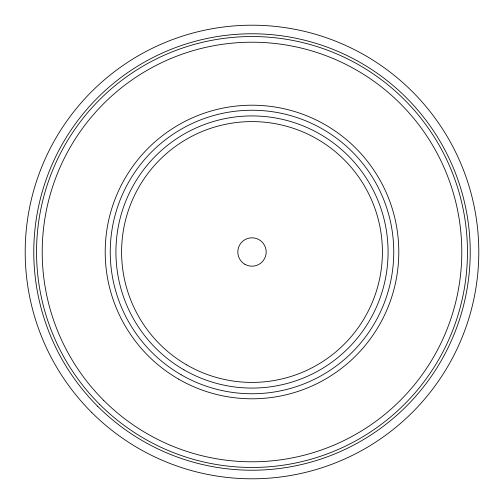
<?xml version="1.0" encoding="UTF-8"?>
<svg xmlns="http://www.w3.org/2000/svg" width="504" height="504" viewBox="0 0 504 504"><rect width="100%" height="100%" fill="white"/><g stroke="black" fill="none" stroke-linecap="round" stroke-linejoin="round"><path stroke-width="0.76" d="M183.96 369.848A136.08 136.08 0 0 0 388.08 252A136.08 136.08 0 0 0 183.96 134.152A136.08 136.08 0 0 0 183.96 369.848M181.125 374.762A141.75 141.75 0 0 0 393.75 252A141.75 141.75 0 0 0 181.125 129.238A141.75 141.75 0 0 0 181.125 374.762M178.599 379.128A146.796 146.796 0 0 0 398.796 252A146.796 146.796 0 0 0 178.599 124.872A146.796 146.796 0 0 0 178.599 379.128M103.654 400.346A209.79 209.79 0 0 0 454.639 306.3A209.79 209.79 0 0 0 197.7 49.36A209.79 209.79 0 0 0 103.654 400.346M186.795 364.94A130.41 130.41 0 0 0 382.41 252A130.41 130.41 0 0 0 186.795 139.06A130.41 130.41 0 0 0 186.795 364.94M244.912 264.279A14.175 14.175 0 0 0 266.175 252A14.175 14.175 0 0 0 244.912 239.721A14.175 14.175 0 0 0 244.912 264.279M91.627 412.373A226.8 226.8 0 0 0 471.07 310.697A226.8 226.8 0 0 0 193.303 32.93A226.8 226.8 0 0 0 91.627 412.373M99.647 404.353A215.46 215.46 0 0 0 460.12 307.768A215.46 215.46 0 0 0 196.232 43.88A215.46 215.46 0 0 0 99.647 404.353M97.694 406.306A218.219 218.219 0 0 0 462.785 308.479A218.219 218.219 0 0 0 195.521 41.215A218.219 218.219 0 0 0 97.694 406.306"/></g></svg>
